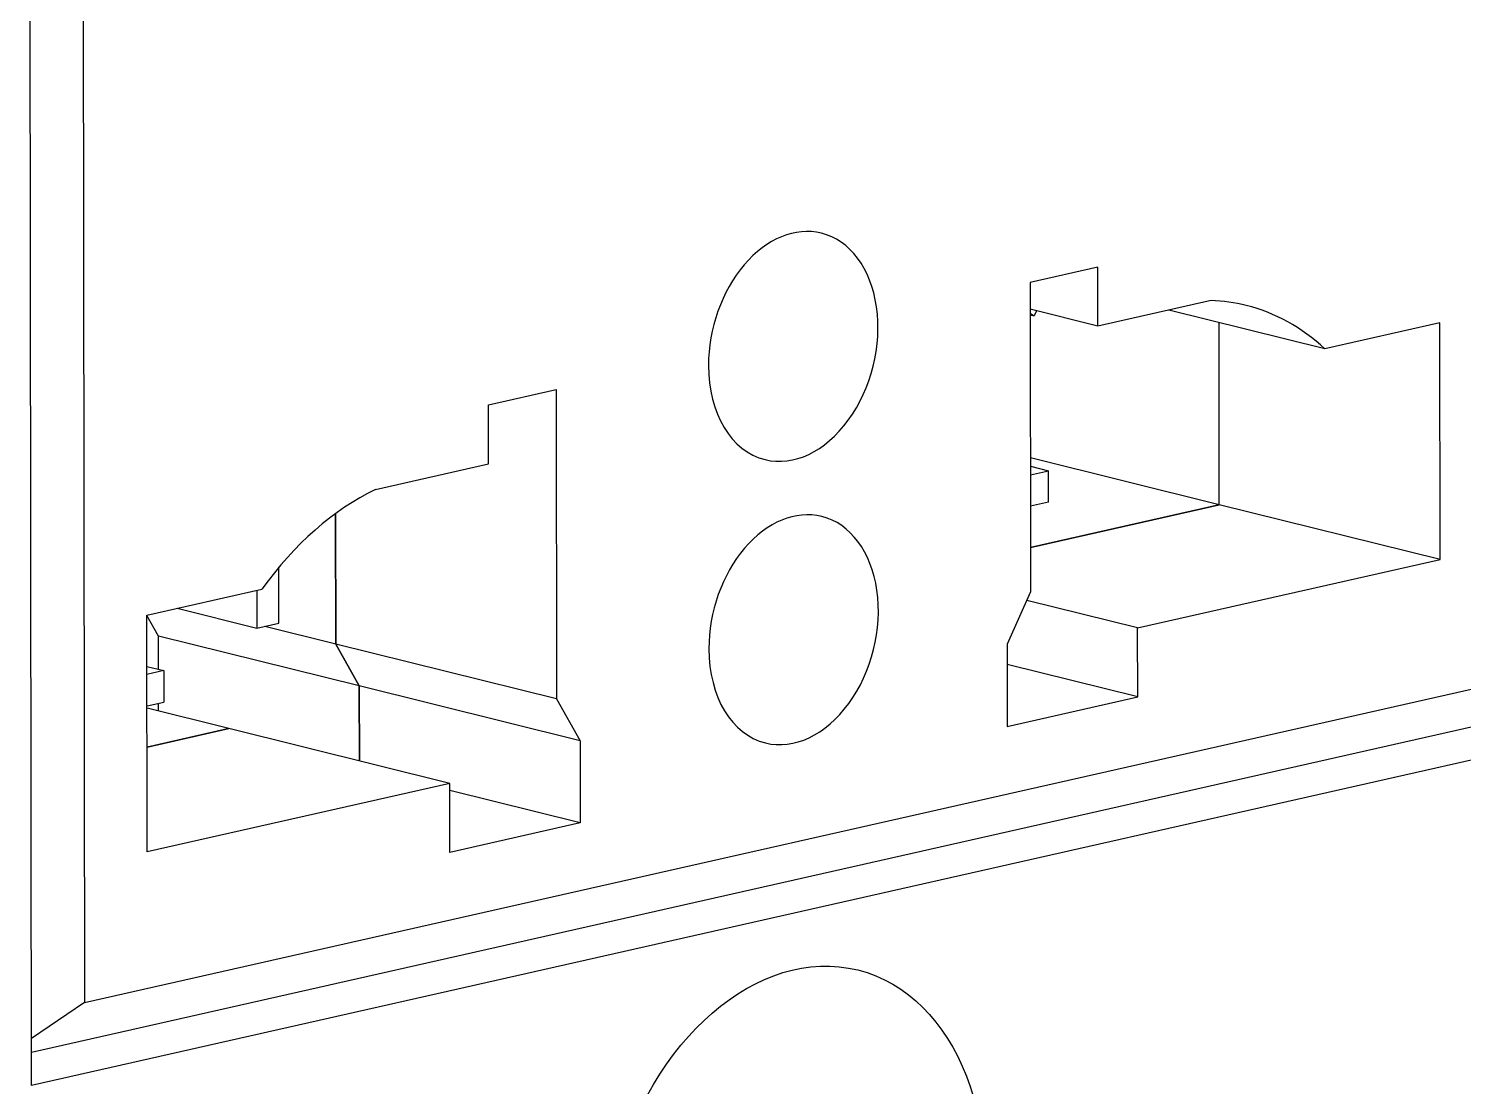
# Model space of a CAD drawing. Header units: millimetres. Extents: x -210 to 210, y -148 to 148.
# Drawn here: x 94.42 to 119, y -40.64 to -22.51 of the extents above; entities that cross this region are included whole.
import ezdxf

# ---------------------------------------------------------------- set-up
doc = ezdxf.new("R2010")
doc.units = ezdxf.units.MM
doc.layers.get('0').update_dxf_attribs({"lineweight": 18})

msp = doc.modelspace()

# ---------------------------------------------------------------- linework, layer by layer
at = {"color": 7, "lineweight": 30}
for p, q in [((94.472, -40.625), (94.422, -5.651)), ((95.331, -6.66), (95.378, -39.205)), ((95.378, -39.205), (119.687, -33.708)), ((94.472, -40.055), (119.725, -34.345)), ((120.595, -34.717), (94.472, -40.625))]:
    msp.add_line(p, q, dxfattribs=at)
at = {"color": 7, "lineweight": 30, "ltscale": 0.029698}
for p, q in [((112.738, -26.598), (111.579, -26.86)), ((102.301, -28.958), (103.46, -28.696))]:
    msp.add_line(p, q, dxfattribs=at)
at = {"color": 7, "lineweight": 30, "ltscale": 0.025285}
for p, q in [((112.74, -27.61), (112.738, -26.598)), ((102.302, -29.97), (102.301, -28.958))]:
    msp.add_line(p, q, dxfattribs=at)
at = {"color": 7, "lineweight": 30, "ltscale": 0.132593}
for p, q in [((111.579, -26.86), (111.587, -32.164)), ((103.46, -28.696), (103.467, -34))]:
    msp.add_line(p, q, dxfattribs=at)
at = {"color": 7, "lineweight": 30, "ltscale": 0.049718}
msp.add_line((114.679, -27.171), (112.74, -27.61), dxfattribs=at)
at = {"color": 7, "lineweight": 30, "ltscale": 0.029868}
msp.add_line((112.74, -27.61), (111.58, -27.321), dxfattribs=at)
at = {"color": 7, "lineweight": 30, "ltscale": 0.001794}
msp.add_line((111.58, -27.417), (111.65, -27.435), dxfattribs=at)
at = {"color": 7, "lineweight": 30, "ltscale": 0.002373}
msp.add_line((111.69, -27.349), (111.65, -27.435), dxfattribs=at)
at = {"color": 7, "lineweight": 30, "ltscale": 0.068859}
msp.add_line((116.628, -27.999), (113.955, -27.335), dxfattribs=at)
at = {"color": 7, "lineweight": 30, "ltscale": 0.078068}
msp.add_line((114.82, -30.671), (114.816, -27.549), dxfattribs=at)
msp.add_line((114.82, -30.671), (114.816, -27.549), dxfattribs=at)
at = {"color": 7, "lineweight": 30, "ltscale": 0.050519}
msp.add_line((118.599, -27.554), (116.628, -27.999), dxfattribs=at)
at = {"color": 7, "lineweight": 30, "ltscale": 0.10147}
for p, q in [((118.605, -31.612), (118.599, -27.554)), ((96.453, -36.622), (96.447, -32.563))]:
    msp.add_line(p, q, dxfattribs=at)
at = {"color": 7, "lineweight": 30, "ltscale": 0.049716}
msp.add_line((100.363, -30.408), (102.302, -29.97), dxfattribs=at)
at = {"color": 7, "lineweight": 30, "ltscale": 0.083376}
msp.add_line((114.82, -30.671), (111.584, -29.867), dxfattribs=at)
at = {"color": 7, "lineweight": 30, "ltscale": 0.008028}
msp.add_line((111.584, -30.01), (111.896, -30.087), dxfattribs=at)
at = {"color": 7, "lineweight": 30, "ltscale": 0.007982}
for p, q in [((111.584, -30.158), (111.896, -30.087)), ((111.896, -30.626), (111.585, -30.697))]:
    msp.add_line(p, q, dxfattribs=at)
at = {"color": 7, "lineweight": 30, "ltscale": 0.013478}
for p, q in [((111.896, -30.626), (111.896, -30.087)), ((96.735, -33.515), (96.736, -34.055))]:
    msp.add_line(p, q, dxfattribs=at)
at = {"color": 7, "lineweight": 30, "ltscale": 0.082897}
for p, q in [((114.82, -30.671), (111.586, -31.403)), ((111.586, -31.403), (114.82, -30.671))]:
    msp.add_line(p, q, dxfattribs=at)
at = {"color": 7, "lineweight": 30, "ltscale": 0.09749}
for p, q in [((118.605, -31.612), (114.82, -30.671)), ((103.87, -34.718), (100.086, -33.777))]:
    msp.add_line(p, q, dxfattribs=at)
at = {"color": 7, "lineweight": 30, "ltscale": 0.055918}
for p, q in [((99.68, -30.822), (99.683, -33.059)), ((99.683, -33.059), (99.68, -30.822))]:
    msp.add_line(p, q, dxfattribs=at)
at = {"color": 7, "lineweight": 30, "ltscale": 0.132852}
msp.add_line((113.421, -32.784), (118.605, -31.612), dxfattribs=at)
at = {"color": 7, "lineweight": 30, "ltscale": 0.023998}
msp.add_line((98.71, -32.702), (98.709, -31.742), dxfattribs=at)
at = {"color": 7, "lineweight": 30, "ltscale": 0.05052}
msp.add_line((96.447, -32.563), (98.418, -32.117), dxfattribs=at)
at = {"color": 7, "lineweight": 30, "ltscale": 0.016264}
msp.add_line((98.332, -32.137), (98.333, -32.787), dxfattribs=at)
at = {"color": 7, "lineweight": 30, "ltscale": 0.024621}
msp.add_line((111.587, -32.164), (111.186, -33.063), dxfattribs=at)
at = {"color": 7, "lineweight": 30, "ltscale": 0.048955}
msp.add_line((113.421, -32.784), (111.521, -32.312), dxfattribs=at)
at = {"color": 7, "lineweight": 30, "ltscale": 0.010148}
msp.add_line((96.646, -32.922), (96.447, -32.568), dxfattribs=at)
at = {"color": 7, "lineweight": 30, "ltscale": 0.035312}
msp.add_line((96.963, -32.446), (98.333, -32.787), dxfattribs=at)
at = {"color": 7, "lineweight": 30, "ltscale": 0.088629}
msp.add_line((100.086, -33.777), (96.646, -32.922), dxfattribs=at)
at = {"color": 7, "lineweight": 30, "ltscale": 0.014295}
msp.add_line((96.646, -33.493), (96.646, -32.922), dxfattribs=at)
at = {"color": 7, "lineweight": 30, "ltscale": 0.009667}
msp.add_line((98.333, -32.787), (98.71, -32.702), dxfattribs=at)
at = {"color": 7, "lineweight": 30, "ltscale": 0.031324}
msp.add_line((99.683, -33.059), (98.467, -32.757), dxfattribs=at)
at = {"color": 7, "lineweight": 30, "ltscale": 0.029511}
for p, q in [((113.423, -33.965), (113.421, -32.784)), ((101.638, -36.63), (101.636, -35.45))]:
    msp.add_line(p, q, dxfattribs=at)
at = {"color": 7, "lineweight": 30, "ltscale": 0.097491}
for p, q in [((103.467, -34), (99.683, -33.059)), ((101.636, -35.45), (97.852, -34.509))]:
    msp.add_line(p, q, dxfattribs=at)
at = {"color": 7, "lineweight": 30, "ltscale": 0.020582}
for p, q in [((99.683, -33.059), (100.086, -33.777)), ((100.086, -33.777), (99.683, -33.059))]:
    msp.add_line(p, q, dxfattribs=at)
at = {"color": 7, "lineweight": 30, "ltscale": 0.03517}
for p, q in [((111.186, -33.063), (111.188, -34.47)), ((103.87, -34.718), (103.872, -36.125))]:
    msp.add_line(p, q, dxfattribs=at)
at = {"color": 7, "lineweight": 30, "ltscale": 0.057611}
for p, q in [((113.423, -33.965), (111.187, -33.409)), ((103.872, -36.125), (101.636, -35.569))]:
    msp.add_line(p, q, dxfattribs=at)
at = {"color": 7, "lineweight": 30, "ltscale": 0.007394}
msp.add_line((96.448, -33.444), (96.735, -33.515), dxfattribs=at)
at = {"color": 7, "lineweight": 30, "ltscale": 0.007351}
for p, q in [((96.735, -33.515), (96.448, -33.58)), ((96.449, -34.119), (96.736, -34.055))]:
    msp.add_line(p, q, dxfattribs=at)
at = {"color": 7, "lineweight": 30, "ltscale": 0.032194}
for p, q in [((100.086, -33.777), (100.088, -35.065)), ((100.088, -35.065), (100.086, -33.777))]:
    msp.add_line(p, q, dxfattribs=at)
at = {"color": 7, "lineweight": 30, "ltscale": 0.036127}
msp.add_line((97.852, -34.509), (96.449, -34.16), dxfattribs=at)
at = {"color": 7, "lineweight": 30, "ltscale": 0.003368}
msp.add_line((96.648, -34.209), (96.647, -34.075), dxfattribs=at)
at = {"color": 7, "lineweight": 30, "ltscale": 0.020581}
msp.add_line((103.467, -34), (103.87, -34.718), dxfattribs=at)
at = {"color": 7, "lineweight": 30, "ltscale": 0.057282}
for p, q in [((111.188, -34.47), (113.423, -33.965)), ((103.872, -36.125), (101.638, -36.63))]:
    msp.add_line(p, q, dxfattribs=at)
at = {"color": 7, "lineweight": 30, "ltscale": 0.035919}
for p, q in [((97.852, -34.509), (96.45, -34.826)), ((96.45, -34.826), (97.852, -34.509))]:
    msp.add_line(p, q, dxfattribs=at)
at = {"color": 7, "lineweight": 30, "ltscale": 0.132853}
msp.add_line((101.636, -35.45), (96.453, -36.622), dxfattribs=at)
at = {"color": 7, "lineweight": 30, "ltscale": 0.027441}
msp.add_line((95.378, -39.205), (94.471, -39.824), dxfattribs=at)
at = {"color": 7, "lineweight": 30}
for centre, major_axis, start_param, end_param in [((107.52, -27.956), (-0.483, -1.941), 3.141709, 5.053276), ((107.52, -27.956), (-0.483, -1.941), 0.000116, 3.141709), ((113.891, -32.853), (-1.392, -5.598), 3.141697, 3.291069), ((113.891, -32.853), (-1.392, -5.598), 2.767905, 3.141697), ((109.775, -32.016), (-1.207, -4.854), 2.937709, 2.960248), ((107.52, -27.956), (-0.483, -1.941), 5.053276, 6.283301), ((101.167, -35.73), (-1.392, -5.598), 3.673889, 4.197053), ((107.527, -32.814), (-0.483, -1.941), 3.141709, 5.053276), ((107.527, -32.814), (-0.483, -1.941), 0.000116, 3.141709), ((107.527, -32.814), (-0.483, -1.941), 5.053276, 6.283301)]:
    msp.add_ellipse(centre, major_axis=major_axis, ratio=0.705184, start_param=start_param, end_param=end_param, dxfattribs=at)
msp.add_ellipse((107.542, -43.014), major_axis=(1.086, 4.367), ratio=0.705184, dxfattribs=at)

doc.saveas('drawing.dxf')
